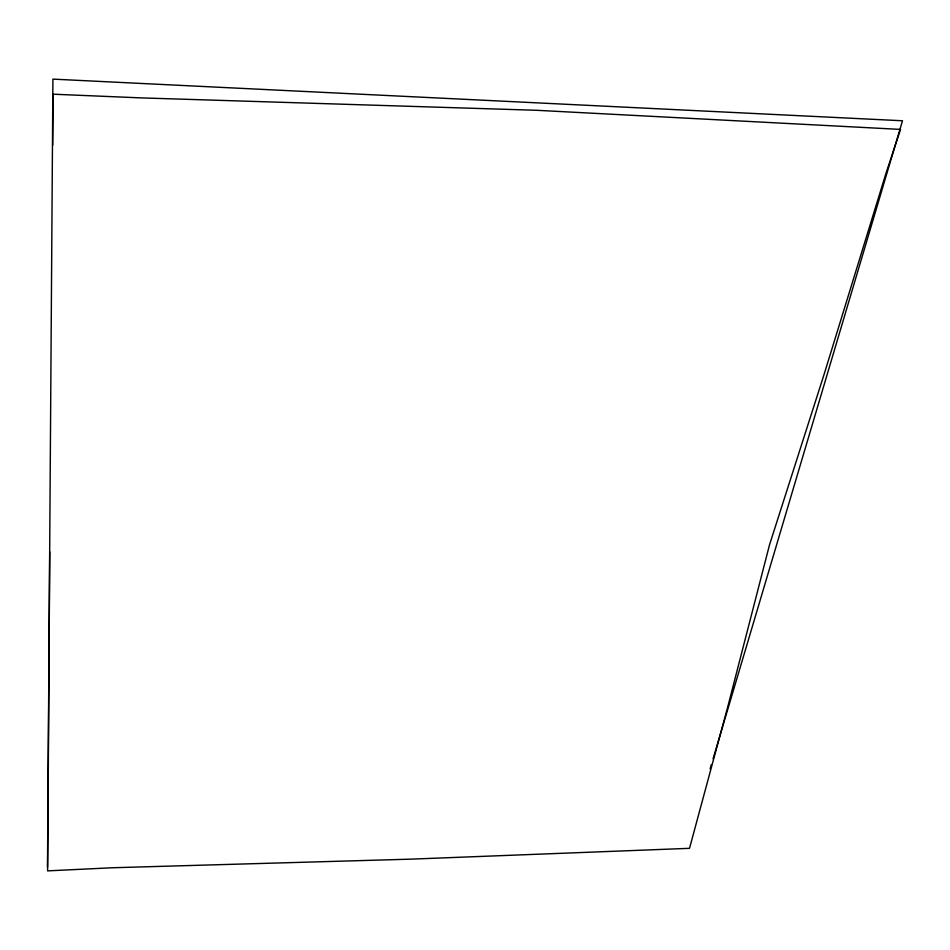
<?xml version="1.0" encoding="UTF-8"?>
<svg xmlns="http://www.w3.org/2000/svg" width="950" height="950" viewBox="0 0 950 950"><rect width="100%" height="100%" fill="white"/><g stroke="black" fill="none" stroke-linecap="round" stroke-linejoin="round"><path stroke-width="1.43" d="M49.744 551.772L47.607 870.877L112.539 867.754L410.661 859.156L689.522 848.326L727.831 706.562L769.559 544.694L824.184 374.086L885.78 173.981L900.529 129.414L536.631 110.295L141.324 97.897L53.057 94.192L52.701 145.196M47.5 867.148L52.915 79.123L902.5 120.769L713.07 758.848M710.113 768.799L711.372 764.536"/></g></svg>
